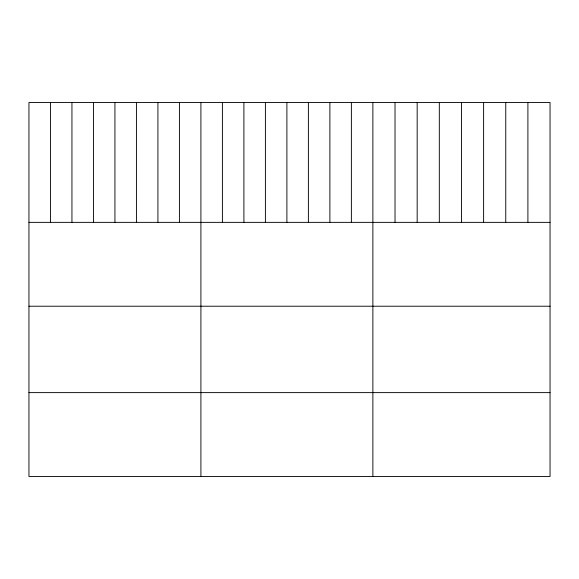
<?xml version="1.0" encoding="UTF-8"?>
<svg xmlns="http://www.w3.org/2000/svg" width="579" height="579" viewBox="0 0 579 579"><rect width="100%" height="100%" fill="white"/><g stroke="black" fill="none" stroke-linecap="round" stroke-linejoin="round"><path stroke-width="0.87" d="M550.05 222.365L550.05 476.474L28.95 476.474L28.95 102.526L550.05 102.526L550.05 222.365L28.95 222.365M28.95 306.219L550.05 306.219M28.95 392.62L550.05 392.62M527.903 102.526L527.903 222.365M505.756 102.526L505.756 222.365M483.61 102.526L483.61 222.365M461.463 102.526L461.463 222.365M439.316 102.526L439.316 222.365M417.169 102.526L417.169 222.365M395.023 102.526L395.023 222.365M372.876 102.526L372.876 476.474M351.381 102.526L351.381 222.365M329.885 102.526L329.885 222.365M308.39 102.526L308.39 222.365M286.894 102.526L286.894 222.365M265.399 102.526L265.399 222.365M243.904 102.526L243.904 222.365M222.408 102.526L222.408 222.365M200.913 102.526L200.913 476.474M179.418 102.526L179.418 222.365M157.922 102.526L157.922 222.365M136.427 102.526L136.427 222.365M114.932 102.526L114.932 222.365M93.436 102.526L93.436 222.365M71.941 102.526L71.941 222.365M50.445 102.526L50.445 222.365"/></g></svg>
